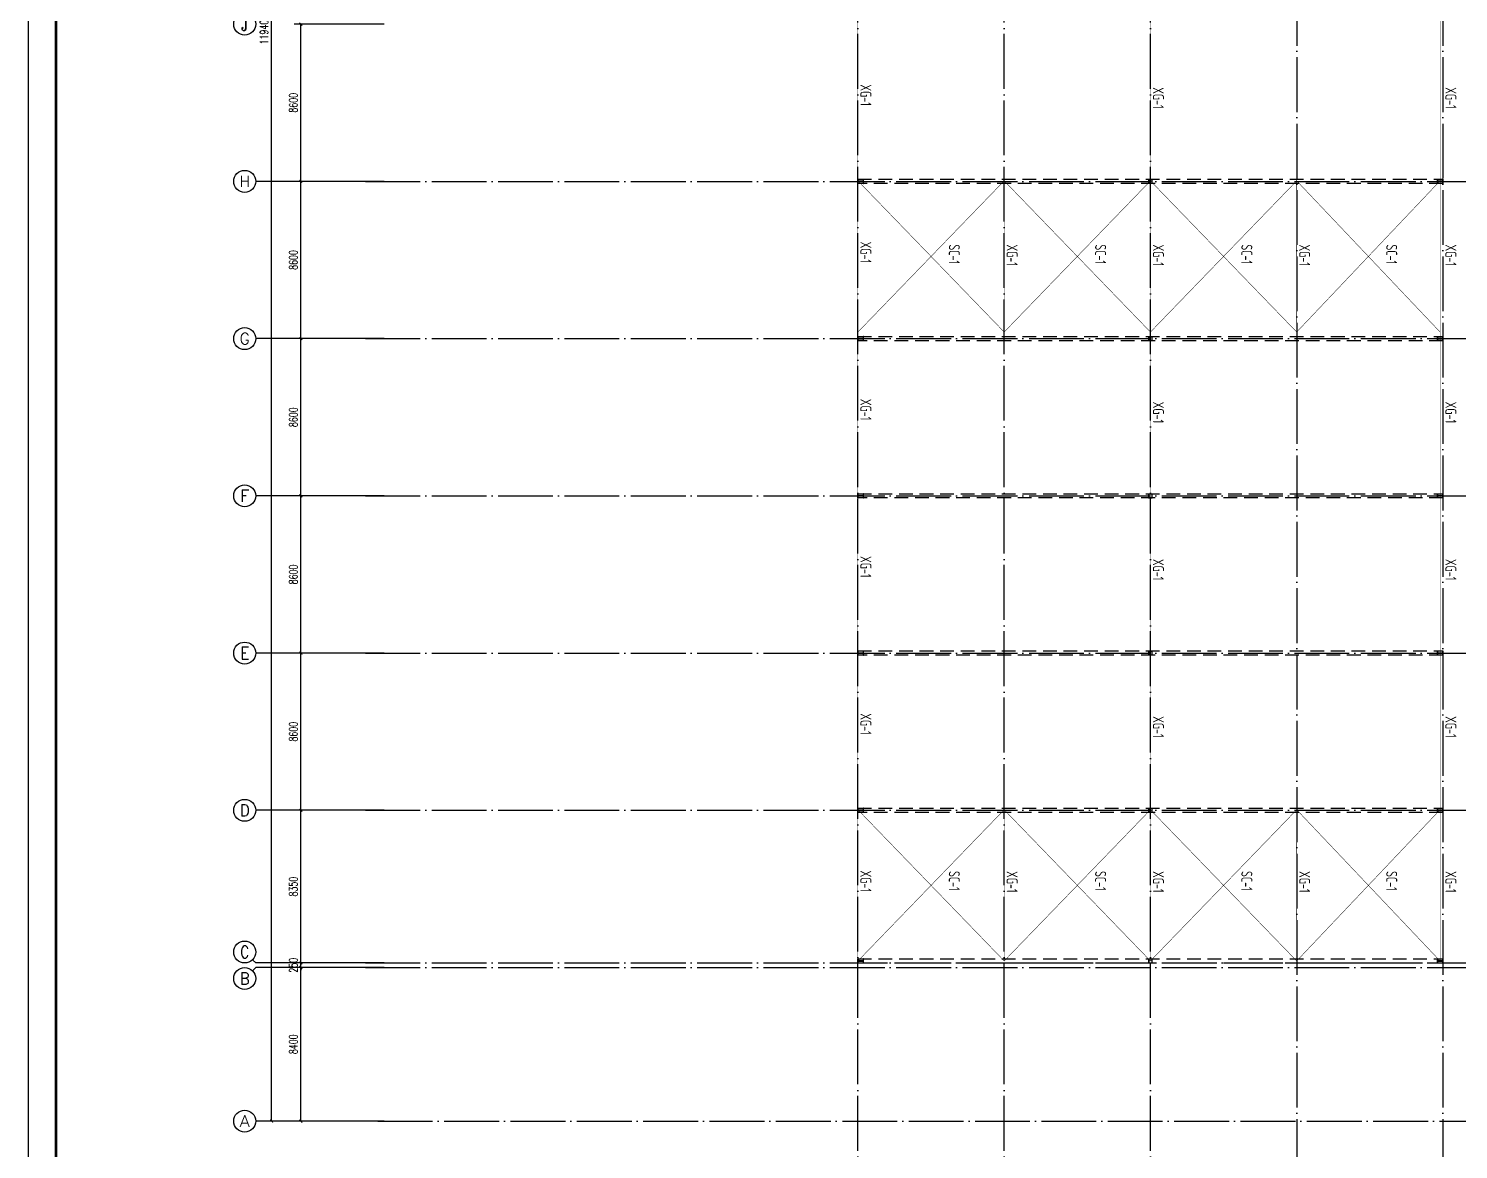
# Model space of a CAD drawing. Extents: x 899043 to 2598688, y -137197 to 211789.
# Drawn here: x 1367860 to 1446068, y 37403 to 98708 of the extents above; entities that cross this region are included whole.
import ezdxf
from ezdxf.enums import TextEntityAlignment as Align

# ---------------------------------------------------------------- set-up
doc = ezdxf.new("R2010")
doc.units = 0
doc.header["$LTSCALE"] = 1500
doc.header["$MEASUREMENT"] = 0
doc.linetypes.add('DASHED', pattern=[0.75, 0.5, -0.25])
doc.linetypes.add('DOTE', pattern=[2.42, 2, -0.2, 0.02, -0.2])
for name, color, linetype in [('00-tk', 151, 'Continuous'), ('AXIS', 3, 'Continuous'), ('AXIS_TEXT', 7, 'Continuous'), ('Boltx', 252, 'DASHED'), ('M_Prof', 2, 'Continuous'), ('TDB_文字', 7, 'Continuous'), ('结构', 7, 'Continuous')]:
    doc.layers.add(name, color=color, linetype=linetype)
doc.layers.add('钢板标注', color=9, linetype='Continuous', lineweight=18)
doc.styles.add('_TCH_AXIS', font='COMPLEX', dxfattribs={"bigfont": 'GBCBIG'})
doc.styles.add('_TCH_DIM_T3', font='SIMPLEX', dxfattribs={"width": 0.705882, "bigfont": 'GBCBIG'})
doc.styles.add('COMPLEX', font='COMPLEX')
doc.styles.add('TSSD_Dimension', font='Tssdeng.shx', dxfattribs={"width": 0.7, "bigfont": 'hztxt.shx'})
doc.dimstyles.new('_TCH_ARCH&&150', dxfattribs={"dimtxt": 446.25, "dimasz": 150, "dimexe": 375, "dimexo": 450, "dimgap": 189.375, "dimtad": 1, "dimdec": 0, "dimzin": 0, "dimdsep": 46, "dimtxsty": '_TCH_DIM_T3', "dimblk": 'ARCHTICK', "dimcen": 0.09, "dimclrt": 7, "dimazin": 2, "dimtfac": 1, "dimtdec": 0, "dimtix": 1, "dimtmove": 2, "dimatfit": 3, "dimfxl": 0, "dimtolj": 1, "dimtzin": 0, "dimarcsym": 0})

# ---------------------------------------------------------------- blocks, each defined once
blk = doc.blocks.new('A$C16496DF1')
at = {"layer": '00-tk'}
blk.add_line((176850, 1500), (3750, 1500), dxfattribs=at)
at = {"layer": '00-tk', "linetype": 'Continuous'}
blk.add_line((178350, 0), (0, 0), dxfattribs=at)
at = {"layer": '00-tk', "const_width": 150}
blk.add_lwpolyline([(3750, 124650), (176850, 124650), (176850, 1500), (3750, 1500)], close=True, dxfattribs=at)
blk = doc.blocks.new('_ArchTick')
at = {"color": 0, "linetype": 'ByBlock', "const_width": 0.4}
blk.add_lwpolyline([(-0.5, -0.5), (0.5, 0.5)], dxfattribs=at)
blk = doc.blocks.new('*D230')
at = {"layer": 'AXIS', "color": 0, "lineweight": -2}
for p, q in [((1137909, -154877), (1132984, -154877)), ((1133359, -163277), (1133359, -154877)), ((1137909, -163277), (1132984, -163277))]:
    blk.add_line(p, q, dxfattribs=at)
at = {"layer": 'Defpoints', "color": 0}
for p in [(1133359, -154877), (1138359, -154877), (1138359, -163277)]:
    blk.add_point(p, dxfattribs=at)
at = {"layer": 'AXIS', "color": 0, "lineweight": -2, "xscale": 150, "yscale": 150, "zscale": 150}
for p, rotation in [((1133359, -154877), 90), ((1133359, -163277), 270)]:
    blk.add_blockref('_ArchTick', p, dxfattribs=dict(at, rotation=rotation))
at = {"layer": 'AXIS', "color": 7, "insert": (1132946, -159077), "char_height": 446.2, "attachment_point": 5, "rotation": 90, "style": '_TCH_DIM_T3'}
blk.add_mtext('\\A1;8400', dxfattribs=at)
blk = doc.blocks.new('*D231')
at = {"layer": 'AXIS', "color": 0, "lineweight": -2}
for p, q in [((1137909, -154627), (1132984, -154627)), ((1133359, -154627), (1133359, -154477)), ((1133359, -154877), (1133359, -154627)), ((1137909, -154877), (1132984, -154877)), ((1133359, -154877), (1133359, -155027))]:
    blk.add_line(p, q, dxfattribs=at)
at = {"layer": 'Defpoints', "color": 0}
for p in [(1133359, -154627), (1138359, -154627), (1138359, -154877)]:
    blk.add_point(p, dxfattribs=at)
at = {"layer": 'AXIS', "color": 0, "lineweight": -2, "xscale": 150, "yscale": 150, "zscale": 150}
for p, rotation in [((1133359, -154627), 270), ((1133359, -154877), 90)]:
    blk.add_blockref('_ArchTick', p, dxfattribs=dict(at, rotation=rotation))
at = {"layer": 'AXIS', "color": 7, "insert": (1132946, -154752), "char_height": 446.2, "attachment_point": 5, "rotation": 90, "style": '_TCH_DIM_T3'}
blk.add_mtext('\\A1;250', dxfattribs=at)
blk = doc.blocks.new('*D232')
at = {"layer": 'AXIS', "color": 0, "lineweight": -2}
for p, q in [((1137909, -146277), (1132984, -146277)), ((1133359, -154627), (1133359, -146277)), ((1137909, -154627), (1132984, -154627))]:
    blk.add_line(p, q, dxfattribs=at)
at = {"layer": 'Defpoints', "color": 0}
for p in [(1133359, -146277), (1138359, -146277), (1138359, -154627)]:
    blk.add_point(p, dxfattribs=at)
at = {"layer": 'AXIS', "color": 0, "lineweight": -2, "xscale": 150, "yscale": 150, "zscale": 150}
for p, rotation in [((1133359, -146277), 90), ((1133359, -154627), 270)]:
    blk.add_blockref('_ArchTick', p, dxfattribs=dict(at, rotation=rotation))
at = {"layer": 'AXIS', "color": 7, "insert": (1132946, -150452), "char_height": 446.2, "attachment_point": 5, "rotation": 90, "style": '_TCH_DIM_T3'}
blk.add_mtext('\\A1;8350', dxfattribs=at)
blk = doc.blocks.new('*D233')
at = {"layer": 'AXIS', "color": 0, "lineweight": -2}
for p, q in [((1137909, -137677), (1132984, -137677)), ((1133359, -146277), (1133359, -137677)), ((1137909, -146277), (1132984, -146277))]:
    blk.add_line(p, q, dxfattribs=at)
at = {"layer": 'Defpoints', "color": 0}
for p in [(1133359, -137677), (1138359, -137677), (1138359, -146277)]:
    blk.add_point(p, dxfattribs=at)
at = {"layer": 'AXIS', "color": 0, "lineweight": -2, "xscale": 150, "yscale": 150, "zscale": 150}
for p, rotation in [((1133359, -137677), 90), ((1133359, -146277), 270)]:
    blk.add_blockref('_ArchTick', p, dxfattribs=dict(at, rotation=rotation))
at = {"layer": 'AXIS', "color": 7, "insert": (1132946, -141977), "char_height": 446.2, "attachment_point": 5, "rotation": 90, "style": '_TCH_DIM_T3'}
blk.add_mtext('\\A1;8600', dxfattribs=at)
blk = doc.blocks.new('*D234')
at = {"layer": 'AXIS', "color": 0, "lineweight": -2}
for p, q in [((1137909, -129077), (1132984, -129077)), ((1133359, -137677), (1133359, -129077)), ((1137909, -137677), (1132984, -137677))]:
    blk.add_line(p, q, dxfattribs=at)
at = {"layer": 'Defpoints', "color": 0}
for p in [(1133359, -129077), (1138359, -129077), (1138359, -137677)]:
    blk.add_point(p, dxfattribs=at)
at = {"layer": 'AXIS', "color": 0, "lineweight": -2, "xscale": 150, "yscale": 150, "zscale": 150}
for p, rotation in [((1133359, -129077), 90), ((1133359, -137677), 270)]:
    blk.add_blockref('_ArchTick', p, dxfattribs=dict(at, rotation=rotation))
at = {"layer": 'AXIS', "color": 7, "insert": (1132946, -133377), "char_height": 446.2, "attachment_point": 5, "rotation": 90, "style": '_TCH_DIM_T3'}
blk.add_mtext('\\A1;8600', dxfattribs=at)
blk = doc.blocks.new('*D235')
at = {"layer": 'AXIS', "color": 0, "lineweight": -2}
for p, q in [((1137909, -120477), (1132984, -120477)), ((1133359, -129077), (1133359, -120477)), ((1137909, -129077), (1132984, -129077))]:
    blk.add_line(p, q, dxfattribs=at)
at = {"layer": 'Defpoints', "color": 0}
for p in [(1133359, -120477), (1138359, -120477), (1138359, -129077)]:
    blk.add_point(p, dxfattribs=at)
at = {"layer": 'AXIS', "color": 0, "lineweight": -2, "xscale": 150, "yscale": 150, "zscale": 150}
for p, rotation in [((1133359, -120477), 90), ((1133359, -129077), 270)]:
    blk.add_blockref('_ArchTick', p, dxfattribs=dict(at, rotation=rotation))
at = {"layer": 'AXIS', "color": 7, "insert": (1132946, -124777), "char_height": 446.2, "attachment_point": 5, "rotation": 90, "style": '_TCH_DIM_T3'}
blk.add_mtext('\\A1;8600', dxfattribs=at)
blk = doc.blocks.new('*D236')
at = {"layer": 'AXIS', "color": 0, "lineweight": -2}
for p, q in [((1137909, -111877), (1132984, -111877)), ((1133359, -120477), (1133359, -111877)), ((1137909, -120477), (1132984, -120477))]:
    blk.add_line(p, q, dxfattribs=at)
at = {"layer": 'Defpoints', "color": 0}
for p in [(1133359, -111877), (1138359, -111877), (1138359, -120477)]:
    blk.add_point(p, dxfattribs=at)
at = {"layer": 'AXIS', "color": 0, "lineweight": -2, "xscale": 150, "yscale": 150, "zscale": 150}
for p, rotation in [((1133359, -111877), 90), ((1133359, -120477), 270)]:
    blk.add_blockref('_ArchTick', p, dxfattribs=dict(at, rotation=rotation))
at = {"layer": 'AXIS', "color": 7, "insert": (1132946, -116177), "char_height": 446.2, "attachment_point": 5, "rotation": 90, "style": '_TCH_DIM_T3'}
blk.add_mtext('\\A1;8600', dxfattribs=at)
blk = doc.blocks.new('*D237')
at = {"layer": 'AXIS', "color": 0, "lineweight": -2}
for p, q in [((1137909, -103277), (1132984, -103277)), ((1133359, -111877), (1133359, -103277)), ((1137909, -111877), (1132984, -111877))]:
    blk.add_line(p, q, dxfattribs=at)
at = {"layer": 'Defpoints', "color": 0}
for p in [(1133359, -103277), (1138359, -103277), (1138359, -111877)]:
    blk.add_point(p, dxfattribs=at)
at = {"layer": 'AXIS', "color": 0, "lineweight": -2, "xscale": 150, "yscale": 150, "zscale": 150}
for p, rotation in [((1133359, -103277), 90), ((1133359, -111877), 270)]:
    blk.add_blockref('_ArchTick', p, dxfattribs=dict(at, rotation=rotation))
at = {"layer": 'AXIS', "color": 7, "insert": (1132946, -107577), "char_height": 446.2, "attachment_point": 5, "rotation": 90, "style": '_TCH_DIM_T3'}
blk.add_mtext('\\A1;8600', dxfattribs=at)
blk = doc.blocks.new('*D207')
at = {"layer": 'AXIS', "color": 0, "lineweight": -2}
for p, q in [((1137909, -43877), (1131384, -43877)), ((1131759, -163277), (1131759, -43877)), ((1137909, -163277), (1131384, -163277))]:
    blk.add_line(p, q, dxfattribs=at)
at = {"layer": 'Defpoints', "color": 0}
for p in [(1131759, -43877), (1138359, -43877), (1138359, -163277)]:
    blk.add_point(p, dxfattribs=at)
at = {"layer": 'AXIS', "color": 0, "lineweight": -2, "xscale": 150, "yscale": 150, "zscale": 150}
for p, rotation in [((1131759, -43877), 90), ((1131759, -163277), 270)]:
    blk.add_blockref('_ArchTick', p, dxfattribs=dict(at, rotation=rotation))
at = {"layer": 'AXIS', "color": 7, "insert": (1131346, -103577), "char_height": 446.2, "attachment_point": 5, "rotation": 90, "style": '_TCH_DIM_T3'}
blk.add_mtext('\\A1;119400', dxfattribs=at)
blk = doc.blocks.new('_AXISO')
blk.add_circle((0, 0), 0.5)
at = {"layer": 'AXIS_TEXT', "style": 'COMPLEX', "width": 1.041667}
blk.add_attdef('A', text='', height=0.56, dxfattribs=at).set_placement((-0.25, -0.28), (0.25, -0.28), align=Align.FIT)
blk = doc.blocks.new('A$C0BB32EA6')
at = {"layer": 'M_Prof'}
for points in [[(22300, -68110), (22300, -67890), (22290, -67890), (22290, -67996), (22010, -67996), (22010, -67890), (22000, -67890), (22000, -68110), (22010, -68110), (22010, -68004), (22290, -68004), (22290, -68110)], [(37900, -68100), (38100, -68100), (38100, -67900), (37900, -67900)], [(37906, -68094), (38094, -68094), (38094, -67906), (37906, -67906)], [(54000, -68110), (54000, -67890), (53990, -67890), (53990, -67996), (53710, -67996), (53710, -67890), (53700, -67890), (53700, -68110), (53710, -68110), (53710, -68004), (53990, -68004), (53990, -68110)], [(22300, -76710), (22300, -76490), (22290, -76490), (22290, -76596), (22010, -76596), (22010, -76490), (22000, -76490), (22000, -76710), (22010, -76710), (22010, -76604), (22290, -76604), (22290, -76710)], [(37900, -76700), (38100, -76700), (38100, -76500), (37900, -76500)], [(37906, -76694), (38094, -76694), (38094, -76506), (37906, -76506)], [(54000, -76710), (54000, -76490), (53990, -76490), (53990, -76596), (53710, -76596), (53710, -76490), (53700, -76490), (53700, -76710), (53710, -76710), (53710, -76604), (53990, -76604), (53990, -76710)], [(22300, -85310), (22300, -85090), (22290, -85090), (22290, -85196), (22010, -85196), (22010, -85090), (22000, -85090), (22000, -85310), (22010, -85310), (22010, -85204), (22290, -85204), (22290, -85310)], [(37900, -85300), (38100, -85300), (38100, -85100), (37900, -85100)], [(37906, -85294), (38094, -85294), (38094, -85106), (37906, -85106)], [(54000, -85310), (54000, -85090), (53990, -85090), (53990, -85196), (53710, -85196), (53710, -85090), (53700, -85090), (53700, -85310), (53710, -85310), (53710, -85204), (53990, -85204), (53990, -85310)], [(22300, -93910), (22300, -93690), (22290, -93690), (22290, -93796), (22010, -93796), (22010, -93690), (22000, -93690), (22000, -93910), (22010, -93910), (22010, -93804), (22290, -93804), (22290, -93910)], [(37900, -93900), (38100, -93900), (38100, -93700), (37900, -93700)], [(37906, -93894), (38094, -93894), (38094, -93706), (37906, -93706)], [(54000, -93910), (54000, -93690), (53990, -93690), (53990, -93796), (53710, -93796), (53710, -93690), (53700, -93690), (53700, -93910), (53710, -93910), (53710, -93804), (53990, -93804), (53990, -93910)], [(22300, -102510), (22300, -102290), (22290, -102290), (22290, -102396), (22010, -102396), (22010, -102290), (22000, -102290), (22000, -102510), (22010, -102510), (22010, -102404), (22290, -102404), (22290, -102510)], [(37900, -102500), (38100, -102500), (38100, -102300), (37900, -102300)], [(37906, -102494), (38094, -102494), (38094, -102306), (37906, -102306)], [(54000, -102510), (54000, -102290), (53990, -102290), (53990, -102396), (53710, -102396), (53710, -102290), (53700, -102290), (53700, -102510), (53710, -102510), (53710, -102404), (53990, -102404), (53990, -102510)], [(22300, -110750), (22300, -110530), (22290, -110530), (22290, -110636), (22010, -110636), (22010, -110530), (22000, -110530), (22000, -110750), (22010, -110750), (22010, -110644), (22290, -110644), (22290, -110750)], [(37900, -110740), (38100, -110740), (38100, -110540), (37900, -110540)], [(37906, -110734), (38094, -110734), (38094, -110546), (37906, -110546)], [(54000, -110750), (54000, -110530), (53990, -110530), (53990, -110636), (53710, -110636), (53710, -110530), (53700, -110530), (53700, -110750), (53710, -110750), (53710, -110644), (53990, -110644), (53990, -110750)]]:
    blk.add_lwpolyline(points, close=True, dxfattribs=at)
blk = doc.blocks.new('A$C2EA612DB')
at = {"layer": 'M_Prof'}
blk.add_blockref('A$C0BB32EA6', (-54000, 110765), dxfattribs=at)
blk = doc.blocks.new('A$C5AF141BB')
at = {"layer": 'AXIS', "color": 253, "linetype": 'DOTE'}
for p, q in [((0, -5247.5), (0, 123526.9)), ((8000, -5247.5), (8000, 123526.9)), ((16000, -5247.5), (16000, 123526.9)), ((24000, 123526.9), (24000, -5247.5)), ((32000, 123526.9), (32000, -5247.5)), ((-26941.1, 51400), (36323.2, 51400)), ((-26941.1, 42800), (36323.2, 42800)), ((-26941.1, 34200), (36323.2, 34200)), ((-26941.1, 25600), (36323.2, 25600)), ((-26941.1, 17000), (36323.2, 17000)), ((-26941.1, 8650), (36323.2, 8650)), ((-26941.1, 8400), (36323.2, 8400)), ((-26262.1, 0), (36364.3, 0))]:
    blk.add_line(p, q, dxfattribs=at)
at = {"layer": 'AXIS'}
for p, q in [((-26941.1, 51400), (-32941.1, 51400)), ((-26941.1, 42800), (-32941.1, 42800)), ((-26941.1, 34200), (-32941.1, 34200)), ((-26941.1, 25600), (-32941.1, 25600)), ((-26941.1, 17000), (-32941.1, 17000)), ((-33116.8, 8825.7), (-32941.1, 8650)), ((-26941.1, 8650), (-32941.1, 8650)), ((-33116.8, 8224.3), (-32941.1, 8400)), ((-26941.1, 8400), (-32941.1, 8400)), ((-26941.1, 0), (-32941.1, 0))]:
    blk.add_line(p, q, dxfattribs=at)
ref = blk.add_blockref('_AXISO', (-33541.1, 60000), dxfattribs=dict(at, xscale=1200, yscale=1200, zscale=1200))
ref.add_attrib('A', 'J', dxfattribs={"layer": 'AXIS_TEXT', "height": 744.1, "style": '_TCH_AXIS'}).set_placement((-33736, 59628), (-33346.2, 59628), align=Align.FIT)
ref = blk.add_blockref('_AXISO', (-33541.1, 51400), dxfattribs=dict(at, xscale=1200, yscale=1200, zscale=1200))
ref.add_attrib('A', 'H', dxfattribs={"layer": 'AXIS_TEXT', "height": 608.3, "style": '_TCH_AXIS'}).set_placement((-33830.8, 51095.9), (-33251.5, 51095.9), align=Align.FIT)
ref = blk.add_blockref('_AXISO', (-33541.1, 42800), dxfattribs=dict(at, xscale=1200, yscale=1200, zscale=1200))
ref.add_attrib('A', 'G', dxfattribs={"layer": 'AXIS_TEXT', "height": 637.8, "style": '_TCH_AXIS'}).set_placement((-33814.4, 42481.1), (-33267.8, 42481.1), align=Align.FIT)
ref = blk.add_blockref('_AXISO', (-33541.1, 34200), dxfattribs=dict(at, xscale=1200, yscale=1200, zscale=1200))
ref.add_attrib('A', 'F', dxfattribs={"layer": 'AXIS_TEXT', "height": 668.2, "style": '_TCH_AXIS'}).set_placement((-33795.7, 33865.9), (-33286.6, 33865.9), align=Align.FIT)
ref = blk.add_blockref('_AXISO', (-33541.1, 25600), dxfattribs=dict(at, xscale=1200, yscale=1200, zscale=1200))
ref.add_attrib('A', 'E', dxfattribs={"layer": 'AXIS_TEXT', "height": 668.2, "style": '_TCH_AXIS'}).set_placement((-33795.7, 25265.9), (-33286.6, 25265.9), align=Align.FIT)
ref = blk.add_blockref('_AXISO', (-33541.1, 17000), dxfattribs=dict(at, xscale=1200, yscale=1200, zscale=1200))
ref.add_attrib('A', 'D', dxfattribs={"layer": 'AXIS_TEXT', "height": 652.9, "style": '_TCH_AXIS'}).set_placement((-33805.4, 16673.6), (-33276.9, 16673.6), align=Align.FIT)
ref = blk.add_blockref('_AXISO', (-33541.1, 9250), dxfattribs=dict(at, xscale=1200, yscale=1200, zscale=1200))
ref.add_attrib('A', 'C', dxfattribs={"layer": 'AXIS_TEXT', "height": 683.5, "style": '_TCH_AXIS'}).set_placement((-33785.2, 8908.2), (-33297, 8908.2), align=Align.FIT)
ref = blk.add_blockref('_AXISO', (-33541.1, 7800), dxfattribs=dict(at, xscale=1200, yscale=1200, zscale=1200))
ref.add_attrib('A', 'B', dxfattribs={"layer": 'AXIS_TEXT', "height": 652.9, "style": '_TCH_AXIS'}).set_placement((-33805.4, 7473.6), (-33276.9, 7473.6), align=Align.FIT)
ref = blk.add_blockref('_AXISO', (-33541.1, 0), dxfattribs=dict(at, xscale=1200, yscale=1200, zscale=1200))
ref.add_attrib('A', 'A', dxfattribs={"layer": 'AXIS_TEXT', "height": 637.8, "style": '_TCH_AXIS'}).set_placement((-33814.4, -318.9), (-33267.8, -318.9), align=Align.FIT)
for p1, p2, distance, picture, middle in [((-25470.5, 0), (-25470.5, 119400), 6600, '*D207', (-32483, 59700)), ((-25470.5, 51400), (-25470.5, 60000), 5000, '*D237', (-30883, 55700)), ((-25470.5, 42800), (-25470.5, 51400), 5000, '*D236', (-30883, 47100)), ((-25470.5, 34200), (-25470.5, 42800), 5000, '*D235', (-30883, 38500)), ((-25470.5, 25600), (-25470.5, 34200), 5000, '*D234', (-30883, 29900)), ((-25470.5, 17000), (-25470.5, 25600), 5000, '*D233', (-30883, 21300)), ((-25470.5, 8650), (-25470.5, 17000), 5000, '*D232', (-30883, 12825)), ((-25470.5, 8400), (-25470.5, 8650), 5000, '*D231', (-30883, 8525)), ((-25470.5, 0), (-25470.5, 8400), 5000, '*D230', (-30883, 4200))]:
    dim = blk.add_aligned_dim(p1=p1, p2=p2, distance=distance, dimstyle='_TCH_ARCH&&150', dxfattribs=at)
    dim.commit()
    dim.dimension.update_dxf_attribs({"geometry": picture, "text_midpoint": middle, "insert": (-1163829.4, 163277.5)})

msp = doc.modelspace()

# ---------------------------------------------------------------- linework, layer by layer
at = {"layer": 'Boltx', "color": 4, "linetype": 'ByBlock', "const_width": 25}
for points in [[(1413223.3, 47593.1), (1413223.3, 158221.6)], [(1429223.3, 47714.6), (1429223.3, 158221.6)], [(1445073.3, 47714.6), (1445073.3, 158221.6)], [(1421223.3, 81633.1), (1421223.3, 90468.1)], [(1437223.3, 81633.1), (1437223.3, 90468.1)], [(1421223.3, 47714.6), (1421223.3, 56068.1)], [(1437223.3, 47714.6), (1437223.3, 56068.1)]]:
    msp.add_lwpolyline(points, dxfattribs=at)
at = {"layer": 'Boltx', "color": 4}
for points in [[(1413223.3, 90468.1), (1445223.3, 90468.1), (1445223.3, 90233.1), (1413223.3, 90233.1)], [(1413223.3, 81868.1), (1445223.3, 81868.1), (1445223.3, 81633.1), (1413223.3, 81633.1)], [(1413223.3, 73268.1), (1445223.3, 73268.1), (1445223.3, 73033.1), (1413223.3, 73033.1)], [(1413223.3, 64668.1), (1445223.3, 64668.1), (1445223.3, 64433.1), (1413223.3, 64433.1)], [(1413223.3, 56068.1), (1445223.3, 56068.1), (1445223.3, 55833.1), (1413223.3, 55833.1)], [(1413223.3, 47828.1), (1445223.3, 47828.1), (1445223.3, 47593.1), (1413223.3, 47593.1)]]:
    msp.add_lwpolyline(points, close=True, dxfattribs=at)
at = {"layer": '结构', "color": 4, "const_width": 25}
for points in [[(1413223.3, 90381.6), (1421223.3, 82110.6), (1429223.3, 90381.6), (1437223.3, 82110.6), (1445073.3, 90389.6)], [(1413223.3, 82110.6), (1413223.3, 82110.6), (1421223.3, 90381.6), (1429223.3, 82110.6), (1437223.3, 90381.6), (1445073.3, 82102.6)], [(1413223.3, 55981.6), (1421223.3, 47710.6), (1429223.3, 55981.6), (1437223.3, 47710.6), (1445073.3, 55989.6)], [(1413223.3, 47710.6), (1413223.3, 47710.6), (1421223.3, 55981.6), (1429223.3, 47710.6), (1437223.3, 55981.6), (1445073.3, 47702.6)]]:
    msp.add_lwpolyline(points, dxfattribs=at)

# ---------------------------------------------------------------- block references
at = {"layer": 'AXIS'}
for name, p in [('A$C5AF141BB', (1413223.3, 38950.6)), ('A$C2EA612DB', (1445223.3, 47585.6))]:
    msp.add_blockref(name, p, dxfattribs=at)
at = {"layer": '钢板标注', "color": 2, "linetype": 'ByBlock', "rotation": 270}
msp.add_blockref('A$C16496DF1', (1367860, 182335.4), dxfattribs=at)

# ---------------------------------------------------------------- texts
at = {"layer": 'TDB_文字', "color": 7, "style": 'TSSD_Dimension', "width": 0.7}
for s, p in [('XG-1', (1413357.2, 95654.5)), ('XG-1', (1429357.2, 95498.5)), ('XG-1', (1445357.2, 95498.5)), ('XG-1', (1413357.2, 87054.5)), ('SC-1', (1418194.2, 86902.5)), ('XG-1', (1421357.2, 86898.5)), ('SC-1', (1426194.2, 86902.5)), ('XG-1', (1429357.2, 86898.5)), ('SC-1', (1434194.2, 86902.5)), ('XG-1', (1437357.2, 86898.5)), ('SC-1', (1442119.2, 86898.5)), ('XG-1', (1445357.2, 86898.5)), ('XG-1', (1413357.2, 78454.5)), ('XG-1', (1429357.2, 78298.5)), ('XG-1', (1445357.2, 78298.5)), ('XG-1', (1413357.2, 69854.5)), ('XG-1', (1429357.2, 69698.5)), ('XG-1', (1445357.2, 69698.5)), ('XG-1', (1413357.2, 61254.5)), ('XG-1', (1429357.2, 61098.5)), ('XG-1', (1445357.2, 61098.5)), ('XG-1', (1413357.2, 52654.5)), ('SC-1', (1418194.2, 52627.5)), ('XG-1', (1421357.2, 52623.5)), ('SC-1', (1426194.2, 52627.5)), ('XG-1', (1429357.2, 52623.5)), ('SC-1', (1434194.2, 52627.5)), ('XG-1', (1437357.2, 52623.5)), ('SC-1', (1442119.2, 52623.5)), ('XG-1', (1445357.2, 52623.5))]:
    msp.add_text(s, height=600, rotation=270, dxfattribs=at).set_placement(p)

doc.saveas('drawing.dxf')
